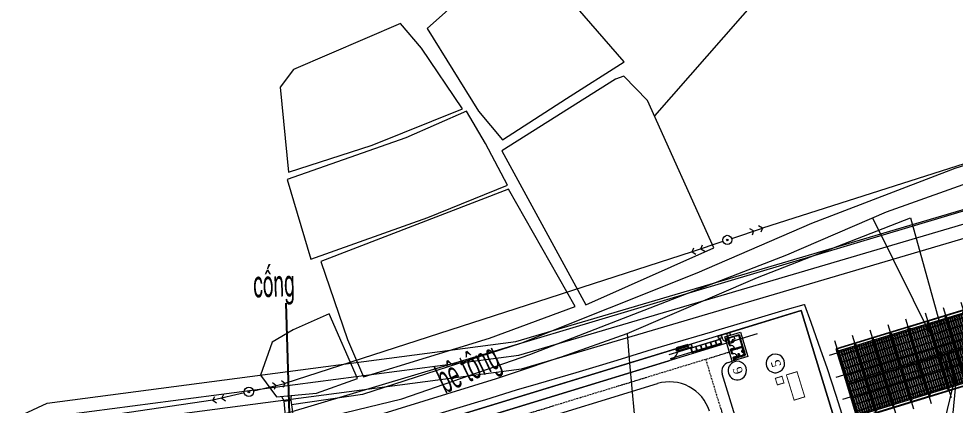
# Model space of a CAD drawing. Header units: metres. Extents: x 0 to 551036, y 0 to 1845929.
# Drawn here: x 547347.5 to 547549.7, y 1841992.8 to 1842076.3 of the extents above; entities that cross this region are included whole.
import ezdxf

# ---------------------------------------------------------------- set-up
doc = ezdxf.new("R2010")
doc.units = ezdxf.units.M
doc.header["$MEASUREMENT"] = 0
for name, pattern in [('02 Xref HH1 MBXD$0$HIDDEN', [0.375, 0.25, -0.125]), ('02 Xref KB1 MBTB$0$DASHDOT', [1, 0.5, -0.25, 0, -0.25]), ('02 Xref KB1 MBTB$0$HIDDEN', [0.375, 0.25, -0.125]), ('DGN Style 2', [126.567841, 75.940705, -50.627136]), ('HIDDEN', [0.375, 0.25, -0.125])]:
    doc.linetypes.add(name, pattern=pattern)
doc.layers.get('Defpoints').update_dxf_attribs({"lineweight": 0})
for name, color, linetype, lineweight in [('_0', 7, 'Continuous', 0), ('BD HH1 KEM TMB$0$ao_ho_song_suoi', 7, 'Continuous', 0), ('BD HH1 KEM TMB$0$caucong', 7, 'Continuous', 0), ('BD HH1 KEM TMB$0$cay', 7, 'Continuous', 0), ('BD HH1 KEM TMB$0$chamnha', 7, 'Continuous', 0), ('BD HH1 KEM TMB$0$Duong BT', 7, 'Continuous', 0), ('BD HH1 KEM TMB$0$duongdapcao', 7, 'Continuous', 0), ('BD HH1 KEM TMB$0$duongdat', 7, 'Continuous', 0), ('BD HH1 KEM TMB$0$duongdaydien', 7, 'Continuous', 0), ('BD HH1 KEM TMB$0$duongkhac', 7, 'Continuous', 0), ('BD HH1 KEM TMB$0$ghichuthuyetminh', 7, 'Continuous', 0), ('BD HH1 KEM TMB$0$Line7', 7, 'Continuous', 0), ('BD HH1 KEM TMB$0$moma', 7, 'Continuous', 0), ('BD HH1 KEM TMB$0$ranhgioithucvat', 7, 'Continuous', 0), ('BD HH1 KEM TMB$0$san_mong', 7, 'Continuous', 0), ('BD HH1 KEM TMB$0$tuong_ke', 7, 'Continuous', 0), ('C-TINN-BNDY', 7, 'Continuous', 0), ('Level 1', 7, 'Continuous', 0), ('Level 10', 7, 'Continuous', 0), ('Level 15', 7, 'Continuous', 0), ('Level 30', 7, 'Continuous', 0), ('Level 41', 7, 'Continuous', 0), ('Level 42', 7, 'Continuous', 0), ('Level 43', 7, 'Continuous', 0), ('Level 44', 7, 'Continuous', 0), ('Level 45', 7, 'Continuous', 0), ('Level 46', 7, 'Continuous', 0), ('Level 52', 7, 'Continuous', 0), ('Level 58', 7, 'Continuous', 0), ('Level 61', 7, 'Continuous', 0)]:
    doc.layers.add(name, color=color, linetype=linetype, lineweight=lineweight)
doc.styles.add('BD HH1 KEM TMB$0$ghichuduongdien', font='', dxfattribs={"height": 6})
doc.styles.add('BD HH1 KEM TMB$0$Standard', font='txt.shx')
doc.styles.get("Standard").update_dxf_attribs({"font": '', "height": 4})
doc.styles.get('BD HH1 KEM TMB$0$ghichuduongdien').set_extended_font_data('.VnArial Narrow')
doc.styles.get('Standard').set_extended_font_data('.VnArial')
doc.dimstyles.get("Standard").update_dxf_attribs({"dimtxt": 0.18, "dimasz": 0.18, "dimexe": 0.18, "dimexo": 0.0625, "dimgap": 0.09, "dimtad": 0, "dimtih": 1, "dimtoh": 1, "dimdec": 4, "dimzin": 0, "dimdsep": 46, "dimtxsty": 'Standard', "dimcen": 0.09, "dimadec": 0, "dimazin": 0, "dimtfac": 1, "dimtdec": 4, "dimtofl": 0, "dimtmove": 0, "dimatfit": 3, "dimfxl": 1, "dimtolj": 1, "dimtzin": 0, "dimarcsym": 0})
pattern_1 = [(90, (-1024354.3, -287550), (-5000, 3e-13), []), (90, (-1024979.3, -287550), (-5000, 3e-13), []), (90, (-1025604.3, -287550), (-5000, 3e-13), [])]
pattern_2 = [(90, (101705.6, -1240190.46), (-250, 5e-14), [])]
pattern_3 = [(90, (61705.6, -1240190.46), (-250, 5e-14), [])]
pattern_4 = [(225, (-3136818.42, -408975.27), (-220.97087, 220.97087), [])]
pattern_5 = [(225, (-3136818.42, -410975.27), (-220.97087, 220.97087), [])]
pattern_6 = [(225, (-1097646.16, -101352.57), (-220.97087, 220.97087), [])]

# ---------------------------------------------------------------- blocks, each defined once
blk = doc.blocks.new('BD HH1 KEM TMB$0$caothe')
blk.add_hatch(color=256).paths.add_polyline_path([(1.8, 0, 1), (-1.8, 0, 1)])
for p, q in [((-80, 0), (-73.9, 7.3)), ((-10, 0), (-80, 0)), ((-80, 0), (-73.9, -7.3)), ((-60, 0), (-53.9, 7.3)), ((-60, 0), (-53.9, -7.3)), ((10, 0), (80, 0)), ((60, 0), (53.9, 7.3)), ((60, 0), (53.9, -7.3)), ((80, 0), (73.9, 7.3)), ((80, 0), (73.9, -7.3))]:
    blk.add_line(p, q)
for radius in [10, 1.81]:
    blk.add_circle((0, 0), radius)
blk = doc.blocks.new('nha O&M')
at = {"layer": 'Level 43'}
h = blk.add_hatch(dxfattribs=at)
h.set_pattern_fill('ANSI31._O', color=252, pattern_type=2)
h.set_pattern_definition([(90, (-98038.74, -1240190.46), (250, 5e-14), [])])
edge = h.paths.add_edge_path()
edge.add_arc((-158584, 73958), 622, 0, 360)
h = blk.add_hatch(dxfattribs=at)
h.set_pattern_fill('ANSI31._O', color=252, pattern_type=2)
h.set_pattern_definition([(90, (-58038.74, -1240190.46), (250, 5e-14), [])])
edge = h.paths.add_edge_path()
edge.add_arc((-118584, 73958), 622, 0, 360)
h = blk.add_hatch(dxfattribs=at)
h.set_pattern_fill('ANSI31._O', color=252, pattern_type=2)
h.set_pattern_definition([(90, (-18038.74, -1240190.46), (250, 5e-14), [])])
edge = h.paths.add_edge_path()
edge.add_arc((-78584, 73958), 622, 0, 360)
h = blk.add_hatch(dxfattribs=at)
h.set_pattern_fill('ANSI31._O', color=252, pattern_type=2)
h.set_pattern_definition([(90, (21961.26, -1240190.46), (250, 5e-14), [])])
edge = h.paths.add_edge_path()
edge.add_arc((-38584, 73958), 622, 0, 360)
h = blk.add_hatch(dxfattribs=at)
h.set_pattern_fill('ANSI31._O', color=252, pattern_type=2)
h.set_pattern_definition([(90, (-57250.47, -1240190.46), (-250, 5e-14), [])])
edge = h.paths.add_edge_path()
edge.add_arc((3295, 73958), 622, 0, 360)
h = blk.add_hatch(dxfattribs=at)
h.set_pattern_fill('ANSI31._O', color=252, pattern_type=2)
h.set_pattern_definition([(90, (-18294.4, -1240190.46), (-250, 5e-14), [])])
edge = h.paths.add_edge_path()
edge.add_arc((42251, 73958), 622, 0, 360)
h = blk.add_hatch(dxfattribs=at)
h.set_pattern_fill('ANSI31._O', color=252, pattern_type=2)
h.set_pattern_definition([(90, (21705.6, -1240190.46), (-250, 5e-14), [])])
edge = h.paths.add_edge_path()
edge.add_arc((82251, 73958), 622, 0, 360)
h = blk.add_hatch(dxfattribs=at)
h.set_pattern_fill('ANSI31._O', color=252, pattern_type=2)
h.set_pattern_definition(pattern_3)
edge = h.paths.add_edge_path()
edge.add_arc((122251, 73958), 622, 0, 360)
h = blk.add_hatch(dxfattribs=at)
h.set_pattern_fill('ANSI31._O', color=252, pattern_type=2)
h.set_pattern_definition(pattern_2)
edge = h.paths.add_edge_path()
edge.add_arc((162251, 73958), 622, 0, 360)
h = blk.add_hatch(dxfattribs=at)
h.set_pattern_fill('ANSI31._O', color=252, pattern_type=2)
h.set_pattern_definition([(90, (-178949, -1240190.46), (250, 5e-14), [])])
edge = h.paths.add_edge_path()
edge.add_arc((-159494, -73958), 622, 0, 360)
h = blk.add_hatch(dxfattribs=at)
h.set_pattern_fill('ANSI31._O', color=252, pattern_type=2)
h.set_pattern_definition([(90, (-138271.62, -1240190.46), (250, 5e-14), [])])
edge = h.paths.add_edge_path()
edge.add_arc((-118817, -73958), 622, 0, 360)
h = blk.add_hatch(dxfattribs=at)
h.set_pattern_fill('ANSI31._O', color=252, pattern_type=2)
h.set_pattern_definition([(90, (-58271.62, -1240190.46), (250, 5e-14), [])])
edge = h.paths.add_edge_path()
edge.add_arc((-38817, -73958), 622, 0, 360)
h = blk.add_hatch(dxfattribs=at)
h.set_pattern_fill('ANSI31._O', color=252, pattern_type=2)
h.set_pattern_definition([(90, (21996.45, -1240190.46), (-250, 5e-14), [])])
edge = h.paths.add_edge_path()
edge.add_arc((2542, -73958), 622, 0, 360)
h = blk.add_hatch(dxfattribs=at)
h.set_pattern_fill('ANSI31._O', color=252, pattern_type=2)
h.set_pattern_definition(pattern_3)
edge = h.paths.add_edge_path()
edge.add_arc((42251, -73958), 622, 0, 360)
h = blk.add_hatch(dxfattribs=at)
h.set_pattern_fill('ANSI31._O', color=252, pattern_type=2)
h.set_pattern_definition(pattern_2)
edge = h.paths.add_edge_path()
edge.add_arc((82251, -73958), 622, 0, 360)
h = blk.add_hatch(dxfattribs=at)
h.set_pattern_fill('ANSI31._O', color=252, pattern_type=2)
h.set_pattern_definition([(90, (141705.6, -1240190.46), (-250, 5e-14), [])])
edge = h.paths.add_edge_path()
edge.add_arc((122251, -73958), 622, 0, 360)
h = blk.add_hatch(dxfattribs=at)
h.set_pattern_fill('ANSI31._O', color=252, pattern_type=2)
h.set_pattern_definition([(90, (181705.6, -1240190.46), (-250, 5e-14), [])])
edge = h.paths.add_edge_path()
edge.add_arc((162251, -73958), 622, 0, 360)
at = {"layer": 'Level 44', "linetype": 'Continuous', "transparency": 33554666}
h = blk.add_hatch(dxfattribs=at)
h.set_pattern_fill('PLAST._O', color=252, pattern_type=2)
h.set_pattern_definition(pattern_1)
h.paths.add_polyline_path([(1000, 3000), (0, 73000), (-163000, 73000), (-163000, 3000)])
at = {"layer": 'Level 44', "linetype": 'Continuous', "true_color": 0x2776bb, "transparency": 33554666}
h = blk.add_hatch(dxfattribs=at)
h.set_pattern_fill('PLAST._O', color=152, pattern_type=2)
h.set_pattern_definition(pattern_1)
h.paths.add_polyline_path([(163000, 3000), (163000, 73000), (1000, 73000), (1000, 3000)])
at = {"layer": 'Level 44', "linetype": 'Continuous', "transparency": 33554666}
h = blk.add_hatch(dxfattribs=at)
h.set_pattern_fill('PLAST._O', color=252, pattern_type=2)
h.set_pattern_definition(pattern_1)
h.paths.add_polyline_path([(-161000, -3000), (1000, -3000), (0, -73000), (-161000, -73000)])
at = {"layer": 'Level 44', "linetype": 'Continuous', "true_color": 0x2776bb, "transparency": 33554666}
h = blk.add_hatch(dxfattribs=at)
h.set_pattern_fill('PLAST._O', color=152, pattern_type=2)
h.set_pattern_definition([(90, (-1024354.3, -287550), (-5000, 3e-13), []), (90, (-1024979.3, -287550), (-5000, 3e-13), []), (90, (-1025604.3, -287550), (-5000, 3e-13), [])])
h.paths.add_polyline_path([(1000, -73000), (163000, -73000), (163000, -3000), (1000, -3000)])
at = {"layer": 'Level 41', "linetype": 'Continuous'}
for p, q in [((165000, 79000), (-163000, 79000)), ((165000, -79000), (165000, 79000)), ((163000, 3000), (-161000, 3000)), ((163000, -3000), (-161000, -3000)), ((-163000, -79000), (165000, -79000))]:
    blk.add_line(p, q, dxfattribs=at)
at = {"layer": 'Level 41', "linetype": 'Continuous', "flags": 128}
for points in [[(-162000, 78000), (-162000, 73000), (-163000, 73000), (-163000, 79000), (-162000, 79000)], [(0, 78000), (-162000, 78000)], [(-121000, 78000), (-120000, 78000), (-120000, 73000), (-122000, 73000), (-122000, 78000), (-120000, 78000)], [(-81000, 78000), (-80000, 78000), (-80000, 73000), (-82000, 73000), (-82000, 78000), (-80000, 78000)], [(-41000, 78000), (-40000, 78000), (-40000, 73000), (-42000, 73000), (-42000, 78000), (-40000, 78000)], [(0, 78000), (0, 73000)], [(1000, 73000), (1000, 79000)], [(164000, 73000), (164000, 78000), (1000, 78000)], [(44000, 78000), (45000, 78000), (45000, 73000), (43000, 73000), (43000, 78000), (45000, 78000)], [(84000, 78000), (85000, 78000), (85000, 73000), (83000, 73000), (83000, 78000), (85000, 78000)], [(124000, 78000), (125000, 78000), (125000, 73000), (123000, 73000), (123000, 78000), (125000, 78000)], [(-162000, -78000), (-162000, -73000), (-163000, -73000), (-163000, -79000), (-162000, -79000)], [(-162000, -78000), (0, -78000)], [(0, -78000), (-162000, -78000)], [(-121000, -78000), (-120000, -78000), (-120000, -73000), (-122000, -73000), (-122000, -78000), (-120000, -78000)], [(-81000, -78000), (-80000, -78000), (-80000, -73000), (-82000, -73000), (-82000, -78000), (-80000, -78000)], [(-41000, -78000), (-40000, -78000), (-40000, -73000), (-42000, -73000), (-42000, -78000), (-40000, -78000)], [(0, -78000), (0, -73000)], [(1000, -78000), (164000, -78000), (164000, -73000)], [(164000, -73000), (164000, -78000), (1000, -78000)], [(1000, -73000), (1000, -79000)], [(44000, -78000), (45000, -78000), (45000, -73000), (43000, -73000), (43000, -78000), (45000, -78000)], [(84000, -78000), (85000, -78000), (85000, -73000), (83000, -73000), (83000, -78000), (85000, -78000)], [(124000, -78000), (125000, -78000), (125000, -73000), (123000, -73000), (123000, -78000), (125000, -78000)]]:
    blk.add_lwpolyline(points, dxfattribs=at)
for points in [[(-163000, 0), (1000, 0), (1000, 73000), (-163000, 73000), (-163000, 0)], [(-162000, 78000), (-161000, 78000), (-161000, 73000), (-162000, 73000), (-162000, 78000)], [(-1000, 78000), (0, 78000), (0, 73000), (-1000, 73000), (-1000, 78000)], [(1000, 73000), (165000, 73000), (165000, 0), (1000, 0), (1000, 73000)], [(163000, 73000), (164000, 73000), (164000, 78000), (163000, 78000), (163000, 73000)], [(-163000, 0), (1000, 0), (1000, -73000), (-163000, -73000), (-163000, 0)], [(1000, 0), (165000, 0), (165000, -73000), (1000, -73000), (1000, 0)], [(-162000, -78000), (-161000, -78000), (-161000, -73000), (-162000, -73000), (-162000, -78000)], [(-1000, -78000), (0, -78000), (0, -73000), (-1000, -73000), (-1000, -78000)], [(163000, -73000), (164000, -73000), (164000, -78000), (163000, -78000), (163000, -73000)]]:
    blk.add_lwpolyline(points, close=True, dxfattribs=at)
at = {"layer": 'Level 41', "color": 6, "linetype": 'Continuous', "flags": 128}
for points in [[(-163000, 73000), (-161000, 73000), (-161000, 0), (-163000, 0), (-163000, 73000)], [(-1000, 73000), (1000, 73000), (1000, 0), (-1000, 0), (-1000, 73000)], [(163000, 73000), (165000, 73000), (165000, 0), (163000, 0), (163000, 73000)], [(-163000, -73000), (-161000, -73000), (-161000, 0), (-163000, 0), (-163000, -73000)], [(-1000, -73000), (1000, -73000), (1000, 0), (-1000, 0), (-1000, -73000)], [(163000, -73000), (165000, -73000), (165000, 0), (163000, 0), (163000, -73000)]]:
    blk.add_lwpolyline(points, close=True, dxfattribs=at)
at = {"layer": 'Level 42', "color": 252}
for p, q in [((-161000, 96925), (-161000, -94243)), ((-121000, 96925), (-121000, -94243)), ((-81000, 96925), (-81000, -93984)), ((-41000, 96925), (-41000, -93984)), ((-1000, 96925), (-1000, -94243)), ((44000, 96925), (44000, -94243)), ((84000, 96925), (84000, -94243)), ((124000, 96925), (124000, -94243)), ((164000, 96925), (164000, -94243)), ((177338, 70000), (-181547, 70000)), ((177338, 20000), (-181547, 20000)), ((177338, -30000), (-181547, -30000)), ((177338, -70000), (-181547, -70000))]:
    blk.add_line(p, q, dxfattribs=at)
at = {"layer": 'Level 43'}
for centre in [(-158584, 73958), (-118584, 73958), (-78584, 73958), (-38584, 73958), (3295, 73958), (42251, 73958), (82251, 73958), (122251, 73958), (162251, 73958), (-159494, -73958), (-118817, -73958), (-38817, -73958), (2542, -73958), (42251, -73958), (82251, -73958), (122251, -73958), (162251, -73958)]:
    blk.add_circle(centre, 622, dxfattribs=at)
at = {"layer": 'Level 45', "color": 2, "linetype": 'HIDDEN', "ltscale": 60}
for p, q in [((163000, 2500), (-161000, 2500)), ((163000, 0), (-161000, 0)), ((163000, -2500), (-161000, -2500))]:
    blk.add_line(p, q, dxfattribs=at)
at = {"layer": 'Level 45', "color": 2, "linetype": 'HIDDEN', "ltscale": 30}
for points in [[(-119515, 77180), (-122515, 77180), (-122515, 77780), (-119515, 77780), (-119515, 77180)], [(-79515, 77180), (-82515, 77180), (-82515, 77780), (-79515, 77780), (-79515, 77180)], [(-39515, 77180), (-42515, 77180), (-42515, 77780), (-39515, 77780), (-39515, 77180)], [(45485, 77180), (42485, 77180), (42485, 77780), (45485, 77780), (45485, 77180)], [(85485, 77180), (82485, 77180), (82485, 77780), (85485, 77780), (85485, 77180)], [(125485, 77180), (122485, 77180), (122485, 77780), (125485, 77780), (125485, 77180)], [(-119515, -77622), (-122515, -77622), (-122515, -77022), (-119515, -77022), (-119515, -77622)], [(-79515, -77622), (-82515, -77622), (-82515, -77022), (-79515, -77022), (-79515, -77622)], [(-39515, -77622), (-42515, -77622), (-42515, -77022), (-39515, -77022), (-39515, -77622)], [(45485, -77440), (42485, -77440), (42485, -76840), (45485, -76840), (45485, -77440)], [(85485, -77440), (82485, -77440), (82485, -76840), (85485, -76840), (85485, -77440)], [(125485, -77440), (122485, -77440), (122485, -76840), (125485, -76840), (125485, -77440)]]:
    blk.add_lwpolyline(points, close=True, dxfattribs=at)
at = {"layer": 'Level 46', "linetype": 'Continuous'}
for p, q in [((163000, 63070), (-161000, 63070)), ((163000, 62370), (-161000, 62370)), ((163000, 48070), (-161000, 48070)), ((163000, 47370), (-161000, 47370)), ((163000, 33070), (-161000, 33070)), ((163000, 32370), (-161000, 32370)), ((163000, 18070), (-161000, 18070)), ((163000, 17370), (-161000, 17370)), ((163000, -17370), (-161000, -17370)), ((163000, -18070), (-161000, -18070)), ((163000, -32370), (-161000, -32370)), ((163000, -33070), (-161000, -33070)), ((163000, -47370), (-161000, -47370)), ((163000, -48070), (-161000, -48070)), ((163000, -62370), (-161000, -62370)), ((163000, -63070), (-161000, -63070))]:
    blk.add_line(p, q, dxfattribs=at)
blk = doc.blocks.new('02 Xref KB1 MBTB$0$Cong_Tram')
at = {"layer": 'Level 52'}
h = blk.add_hatch(color=256, dxfattribs=at)
h.paths.add_polyline_path([(0, 86500), (0, 94000), (6500, 94000), (6500, 86500)])
h.paths.add_polyline_path([(0, 19000), (0, 26500), (6500, 26500), (6500, 19000)])
h.paths.add_polyline_path([(0, 0), (0, 6500), (6500, 6500), (6500, 0)])
for p, q in [((7800, 90250), (7800, 139583)), ((16800, 90250), (16800, 139583)), ((-1750, 94000), (-1750, 120000)), ((-1750, 120000), (1750, 120000)), ((-750, 119000), (1750, 119000)), ((-750, 95000), (-750, 119000)), ((1750, 119000), (1750, 94000)), ((4750, 119000), (4750, 94000)), ((1750, 94000), (-1750, 94000)), ((1750, 95000), (-750, 95000)), ((17200, 89950), (17000, 89950)), ((17200, 89150), (17000, 89150)), ((17200, 90050), (17200, 89050)), ((17500, 90050), (17200, 90050)), ((17500, 89050), (17200, 89050)), ((17284, 87161), (17284, 87735)), ((17425, 87735), (17284, 87735)), ((17425, 87161), (17284, 87161)), ((17350, 87735), (17350, 89050)), ((17350, 87161), (17350, 24250)), ((17425, 87161), (17425, 87735)), ((17699, 87485), (17425, 87485)), ((17699, 87412), (17425, 87412)), ((17500, 90050), (17500, 89050)), ((17699, 88248), (20099, 88248)), ((17699, 86648), (17699, 88248)), ((17699, 86648), (20099, 86648)), ((20099, 86648), (20099, 88248)), ((17200, 24150), (17000, 24150)), ((17200, 23350), (17000, 23350)), ((17200, 23250), (17200, 24250)), ((17500, 24250), (17200, 24250)), ((17500, 23250), (17200, 23250)), ((17500, 23250), (17500, 24250)), ((16594, 12967), (6375, 7067)), ((16719, 12750), (6500, 6850)), ((16489, 12848), (6530, 7098)), ((16844, 12533), (6625, 6633)), ((16471, 12722), (6648, 7051)), ((16471, 12722), (6648, 7051)), ((16689, 12502), (6730, 6752)), ((16571, 12549), (6748, 6878)), ((16571, 12549), (6748, 6878))]:
    blk.add_line(p, q, dxfattribs=at)
at = {"layer": 'Level 52', "flags": 128}
for points in [[(1750, 121000), (1750, 119000), (4750, 119000), (4750, 121000), (1750, 121000)], [(0, 94000), (0, 86500), (6500, 86500), (6500, 94000), (0, 94000)], [(7600, 90250), (7600, 23250), (8000, 23250), (8000, 90250), (7600, 90250)], [(8000, 89950), (8000, 89550), (16600, 89550), (16600, 89950), (8000, 89950)], [(16600, 90250), (16600, 23250), (17000, 23250), (17000, 90250), (16600, 90250)], [(8000, 78950), (8000, 78550), (16600, 78550), (16600, 78950), (8000, 78950)], [(8000, 67950), (8000, 67550), (16600, 67550), (16600, 67950), (8000, 67950)], [(8000, 56950), (8000, 56550), (16600, 56550), (16600, 56950), (8000, 56950)], [(8000, 45950), (8000, 45550), (16600, 45550), (16600, 45950), (8000, 45950)], [(0, 26500), (0, 19000), (6500, 19000), (6500, 26500), (0, 26500)], [(8000, 34950), (8000, 34550), (16600, 34550), (16600, 34950), (8000, 34950)], [(8000, 23950), (8000, 23550), (16600, 23550), (16600, 23950), (8000, 23950)], [(0, 6500), (0, 0), (6500, 0), (6500, 6500), (0, 6500)]]:
    blk.add_lwpolyline(points, close=True, dxfattribs=at)
at = {"layer": 'Level 52'}
for centre, radius in [((6500, 6850), 250), ((6500, 6850), 220), ((16719, 12750), 250), ((16719, 12750), 220)]:
    blk.add_circle(centre, radius, dxfattribs=at)
blk.add_arc((6500, 6850), 12050, 30, 90, dxfattribs=at)
blk = doc.blocks.new('02 Xref KB1 MBTB$0$d')
at = {"layer": 'BD HH1 KEM TMB$0$ao_ho_song_suoi'}
for p, q in [((-12, 17), (-13, 2)), ((-12, 0), (-12, 16)), ((-12, 16), (-10, 16)), ((-8, 16), (-10, 16)), ((-10, 4), (-10, 4)), ((-10, 4), (-10, 4)), ((-8, 17), (-7, 2)), ((-8, 0), (-8, 16)), ((-10, 0), (-12, 0)), ((-10, 0), (-8, 0))]:
    blk.add_line(p, q, dxfattribs=at)
at = {"layer": 'BD HH1 KEM TMB$0$ao_ho_song_suoi', "flags": 128}
for points in [[(-20, 3), (-20, 0), (-14, 0), (-14, 3), (-20, 3)], [(0, 3), (0, 0), (-6, 0), (-6, 3), (0, 3)]]:
    blk.add_lwpolyline(points, close=True, dxfattribs=at)
at = {"layer": 'BD HH1 KEM TMB$0$ao_ho_song_suoi'}
for centre, radius, start, end in [((-10, 2), 3.2, 123.0084, 269.7543), ((-10, 14), 3.58, 82.8781, 119.7306), ((-9, 14), 3.58, 60.2694, 97.1219), ((-10, 2), 3.2, 270.2457, 56.9916)]:
    blk.add_arc(centre, radius, start, end, dxfattribs=at)
blk = doc.blocks.new('02 Xref KB1 MBTB$0$c')
at = {"layer": 'BD HH1 KEM TMB$0$ao_ho_song_suoi', "color": 2}
for p, q in [((-39, 7), (-39, -8)), ((-38, 16), (-22, 12)), ((-31, 11), (-31, 9)), ((-31, 6), (-31, 9)), ((-31, 9), (-28, 9)), ((-28, 6), (-31, 6)), ((-31, 6), (-31, -6)), ((-2, 24), (-17, 24)), ((-14, 30), (-14, 27)), ((-8, 30), (-14, 30)), ((-14, 27), (-12, 27)), ((-14, 24), (-14, 24)), ((-13, 30), (-13, 27)), ((-10, 24), (-13, 24)), ((-12, 28), (-12, 24)), ((-10, 28), (-10, 24)), ((-10, 27), (-8, 27)), ((-9, 27), (-9, 30)), ((-9, 24), (-9, 24)), ((-8, 27), (-8, 30)), ((0, 30), (-8, 30)), ((0, 28), (-8, 28)), ((0, 31), (0, 27)), ((0, 22), (0, 0)), ((0, -22), (0, 0)), ((2, 32), (1, 32)), ((1, 25), (2, 25)), ((-38, -16), (-22, -12)), ((-28, -6), (-31, -6)), ((-31, -6), (-31, -9)), ((-31, -9), (-31, -11)), ((-31, -9), (-28, -9)), ((-22, -14), (-23, -14)), ((-22, -14), (-23, -14)), ((-23, -14), (-22, -20)), ((-23, -18), (-21, -17)), ((-21, -20), (-22, -14)), ((-22, -20), (-21, -20)), ((-21, -18), (-21, -18)), ((-21, -19), (-21, -19)), ((-2, -24), (-17, -24))]:
    blk.add_line(p, q, dxfattribs=at)
for centre, radius, start, end in [((-64, 1), 10.9, 127.3914, 185.0553), ((-64, -1), 10.9, 174.9447, 232.6086), ((-42, -31), 49.6, 94.6374, 124.4478), ((-62, 0), 7.33, 122.4421, 237.5579), ((-45, -22), 34.5, 97.4042, 126.4205), ((-49, 1), 11.8, 355.7999, 94.6028), ((-46, -1), 19, 38.8829, 92.1511), ((-42, 0), 2.51, 129.8111, 184.9288), ((-38, -5), 9.63, 90.1343, 129.8111), ((-39, 0), 2.24, 45.8467, 314.1533), ((-28, 8), 1.68, 291.291, 68.709), ((69, 2), 91.4, 167.9368, 181.0702), ((-17, 20), 3.81, 91.8798, 165.4377), ((-13, 24), 0.646, 90, 180), ((-11, 28), 1.44, 316.8143, 223.1857), ((-11, 28), 1.01, 0, 180), ((-10, 24), 0.646, 0, 90), ((-2, 22), 1.55, 0, 90), ((1, 31), 1.15, 90, 180), ((1, 27), 1.15, 180, 270), ((-42, 31), 49.6, 235.5522, 265.3626), ((-45, 22), 34.5, 233.5795, 262.5958), ((-49, -1), 11.8, 265.3972, 4.2001), ((-46, 1), 19, 267.8489, 321.1171), ((-42, 0), 2.51, 175.0712, 230.1889), ((-38, 5), 9.63, 230.1889, 269.8657), ((-28, -8), 1.68, 291.291, 68.709), ((-21, -19), 1.78, 153.9863, 222.5315), ((69, -2), 91.4, 178.9298, 192.0632), ((-17, -20), 3.81, 194.5623, 268.1202), ((-2, -22), 1.55, 270, 0)]:
    blk.add_arc(centre, radius, start, end, dxfattribs=at)
blk = doc.blocks.new('*U28')
at = {"layer": 'BD HH1 KEM TMB$0$san_mong', "linetype": 'ByBlock', "flags": 128}
blk.add_lwpolyline([(0, 6, -0.414214), (-80, 86, 0.162278), (-72, 62), (-76, 62)], format="xyb", dxfattribs=at)
at = {"layer": 'BD HH1 KEM TMB$0$san_mong', "color": 6, "flags": 128}
blk.add_lwpolyline([(0, 86), (-4, 86), (-4, 74), (-3, 74), (-3, 18), (-4, 18), (-4, 6), (0, 6), (0, 18), (-1, 18), (-1, 74), (0, 74), (0, 86)], close=True, dxfattribs=at)
at = {"layer": 'BD HH1 KEM TMB$0$san_mong', "color": 6}
blk.add_circle((0, 86), 2, dxfattribs=at)
blk = doc.blocks.new('02 Xref KB1 MBTB$0$a')
at = {"layer": 'BD HH1 KEM TMB$0$ao_ho_song_suoi', "color": 2}
for p, q in [((0, -45), (0, 0)), ((3, -22), (3, -23)), ((5, -22), (3, -22)), ((3, -23), (3, -23)), ((5, -23), (3, -23)), ((5, -23), (5, -22)), ((5, -23), (5, -23)), ((7, -16), (6, -16)), ((6, -23), (6, -22)), ((6, -22), (15, -22)), ((6, -23), (6, -24)), ((6, -24), (15, -24)), ((7, -29), (6, -29)), ((15, -21), (7, -21)), ((15, -24), (7, -24)), ((8, -12), (12, -12)), ((8, -33), (12, -33)), ((9, -21), (9, -18)), ((9, -23), (9, -23)), ((9, -23), (9, -23)), ((9, -24), (9, -26)), ((15, -22), (15, -23)), ((15, -24), (15, -23)), ((19, -28), (19, -17))]:
    blk.add_line(p, q, dxfattribs=at)
at = {"layer": 'BD HH1 KEM TMB$0$ao_ho_song_suoi', "color": 2, "flags": 128}
for points in [[(0, 0, -0.018253), (24, 5, -0.186169), (36, 3, -0.240952), (47, -23)], [(0, -45, 0.018253), (24, -50, 0.186169), (36, -48, 0.240952), (47, -23)]]:
    blk.add_lwpolyline(points, format="xyb", dxfattribs=at)
at = {"layer": 'BD HH1 KEM TMB$0$ao_ho_song_suoi', "color": 2}
for radius in [2.23, 2.68]:
    blk.add_circle((18, -23), radius, dxfattribs=at)
for centre, radius, start, end in [((34, -65), 68.3, 98.2389, 109.3965), ((28, -13), 15.6, 58.8895, 105.9136), ((17, -22), 29.5, 357.8726, 48.9153), ((57, -23), 55.9, 167.5654, 179.6865), ((57, -22), 55.9, 180.3135, 192.4346), ((16, -14), 13.9, 109.3965, 167.5654), ((16, -31), 13.9, 192.4346, 250.6035), ((9, -8), 4.53, 180.7533, 267.6899), ((34, -23), 30.3, 166.4416, 177.6439), ((32, -22), 28, 182.4552, 194.115), ((9, -37), 4.53, 92.3101, 179.2467), ((6, -16), 0.607, 73.1706, 171.0467), ((7, -23), 1.78, 33.0084, 179.7543), ((7, -23), 1.78, 180.2457, 326.9916), ((6, -29), 0.607, 188.9533, 286.8294), ((6, -18), 2.1, 0, 73.1706), ((5, -26), 3.72, 306.8072, 1.3354), ((8, -5), 3.89, 343.4279, 59.6343), ((8, -40), 3.89, 300.3657, 16.5721), ((34, 20), 68.3, 250.6035, 261.7611), ((20, -7), 7.59, 176.0377, 207.2181), ((70, -22), 58, 165.6245, 179.4268), ((70, -24), 58, 180.5732, 194.3755), ((20, -38), 7.59, 152.7819, 183.9623), ((21, -9), 6.93, 112.9724, 165.6245), ((21, -36), 6.93, 194.3755, 247.0276), ((14, -22), 1.99, 352.8781, 29.7306), ((14, -23), 1.99, 330.2694, 7.1219), ((29, -29), 29, 86.8882, 112.9724), ((29, -16), 29, 247.0276, 273.1118), ((28, -33), 15.6, 254.0864, 301.1105), ((31, -7), 6.93, 42.6356, 86.8882), ((31, -38), 6.93, 273.1118, 317.3644), ((13, -23), 30.4, 1.0757, 42.6356), ((13, -22), 30.4, 317.3644, 358.9243), ((17, -24), 29.5, 311.0847, 2.1274)]:
    blk.add_arc(centre, radius, start, end, dxfattribs=at)
blk = doc.blocks.new('*U30')
at = {"layer": 'BD HH1 KEM TMB$0$san_mong', "linetype": 'ByBlock', "flags": 128}
blk.add_lwpolyline([(0, 6, 0.414214), (80, 86, -0.162278), (72, 62), (76, 62)], format="xyb", dxfattribs=at)
at = {"layer": 'BD HH1 KEM TMB$0$san_mong', "color": 6, "flags": 128}
blk.add_lwpolyline([(0, 86), (4, 86), (4, 74), (3, 74), (3, 18), (4, 18), (4, 6), (0, 6), (0, 18), (1, 18), (1, 74), (0, 74), (0, 86)], close=True, dxfattribs=at)
at = {"layer": 'BD HH1 KEM TMB$0$san_mong', "color": 6}
blk.add_circle((0, 86), 2, dxfattribs=at)
blk = doc.blocks.new('02 Xref KB1 MBTB$0$ghe bao ve')
at = {"color": 2}
for p, q in [((-8264, -72273), (-8264, -72218)), ((-8256, -72210), (-8199, -72215)), ((-8199, -72276), (-8256, -72281))]:
    blk.add_line(p, q, dxfattribs=at)
for centre, radius, start, end in [((-8256, -72218), 7.93, 90, 180), ((-8256, -72273), 7.93, 180, 270), ((-8195, -72213), 4.04, 48.6483, 206.5196), ((-8239, -72246), 50.6, 322.416, 37.584), ((-8195, -72278), 4.04, 153.4804, 311.3517), ((-8239, -72246), 58.5, 322.416, 37.584)]:
    blk.add_arc(centre, radius, start, end, dxfattribs=at)
blk = doc.blocks.new('02 Xref KB1 MBTB$0$ban bao ve')
at = {"color": 2, "flags": 128}
blk.add_lwpolyline([(-8157, -72434), (-8157, -72314), (-8277, -72314), (-8277, -72194), (-8397, -72194), (-8397, -72434), (-8277, -72434)], dxfattribs=at)
blk.add_blockref('02 Xref KB1 MBTB$0$ghe bao ve', (-34, 0))
blk = doc.blocks.new('02 Xref KB1 MBTB$0$Nha_bao_ve')
at = {"layer": 'BD HH1 KEM TMB$0$caucong'}
for points in [[(-23500, -6000), (-23500, -4000), (-21500, -4000), (-21500, -6000)], [(-23500, -31000), (-23500, -29000), (-21500, -29000), (-21500, -31000)]]:
    blk.add_hatch(color=256, dxfattribs=at).paths.add_polyline_path(points)
at = {"layer": 'BD HH1 KEM TMB$0$caucong', "extrusion": (0, 0, -1)}
for points in [[(-23500, -6000), (-23500, -4000), (-21500, -4000), (-21500, -6000)], [(-23500, -31000), (-23500, -29000), (-21500, -29000), (-21500, -31000)]]:
    blk.add_hatch(color=256, dxfattribs=at).paths.add_polyline_path(points)
at = {"layer": 'BD HH1 KEM TMB$0$Duong BT'}
h = blk.add_hatch(dxfattribs=at)
h.set_pattern_fill('ANSI31', color=252, pattern_type=2)
h.set_pattern_definition(pattern_6)
h.paths.add_polyline_path([(-23950, -5900, 0.41421356), (-23500, -5450), (-23500, -6900), (-25400, -6900), (-25400, -4000), (-23500, -4000), (-23500, -5450, 0.41421356), (-23950, -5000, 1)])
h = blk.add_hatch(dxfattribs=at)
h.set_pattern_fill('ANSI31', color=252, pattern_type=2)
h.set_pattern_definition(pattern_5)
h.paths.add_polyline_path([(-23500, -15500), (-21500, -15500), (-21500, -6000), (-23500, -6000)])
h = blk.add_hatch(dxfattribs=at)
h.set_pattern_fill('ANSI31', color=252, pattern_type=2)
h.set_pattern_definition(pattern_5)
h.paths.add_polyline_path([(-19500, -29000), (-15501, -29000), (-15501, -31000), (-21500, -31000), (-21500, -30000), (-20500, -30000), (-20500, -28000), (-22500, -28000), (-22500, -29000), (-23500, -29000), (-23500, -19500), (-21500, -19500), (-21500, -27000), (-19500, -27000)])
h = blk.add_hatch(dxfattribs=at)
h.set_pattern_fill('ANSI31', color=252, pattern_type=2)
h.set_pattern_definition(pattern_4)
h.paths.add_polyline_path([(-20000, -5000), (-21500, -5000), (-21500, -4000), (-20000, -4000)], is_closed=False)
h = blk.add_hatch(dxfattribs=at)
h.set_pattern_fill('ANSI31', color=252, pattern_type=2)
h.set_pattern_definition(pattern_5)
h.paths.add_polyline_path([(21500, -30000), (21500, -31000), (-2500, -31000), (-11501, -31000), (-11501, -29000), (-4500, -29000), (-4500, -5000), (-12000, -5000), (-12000, -4000), (-1500, -4000), (-1500, -5000), (-2500, -5000), (-2500, -30000)])
h = blk.add_hatch(dxfattribs=at)
h.set_pattern_fill('ANSI31', color=252, pattern_type=2)
h.set_pattern_definition(pattern_4)
h.paths.add_polyline_path([(6500, -4000), (8000, -4000), (8000, -5000), (6500, -5000)])
h = blk.add_hatch(dxfattribs=at)
h.set_pattern_fill('ANSI31', color=252, pattern_type=2)
h.set_pattern_definition(pattern_4)
h.paths.add_polyline_path([(20000, -4000), (21500, -4000), (21500, -5000), (20000, -5000)])
h = blk.add_hatch(dxfattribs=at)
h.set_pattern_fill('ANSI31', color=252, pattern_type=2)
h.set_pattern_definition(pattern_4)
h.paths.add_polyline_path([(23500, -6000), (23500, -11500), (22500, -11500), (22500, -6000)])
h = blk.add_hatch(dxfattribs=at)
h.set_pattern_fill('ANSI31', color=252, pattern_type=2)
h.set_pattern_definition(pattern_6)
h.paths.add_polyline_path([(23950, -5000, 0.41421356), (23500, -5450), (23500, -4000), (25400, -4000), (25400, -6900), (23500, -6900), (23500, -5450, 0.41421356), (23950, -5900, 1)])
h = blk.add_hatch(dxfattribs=at)
h.set_pattern_fill('ANSI31', color=252, pattern_type=2)
h.set_pattern_definition([(225, (-3136818.42, -412975.27), (-220.97087, 220.97087), [])])
h.paths.add_polyline_path([(23500, -29000), (22500, -29000), (22500, -23500), (23500, -23500)])
blk.add_line((22500, -11338), (22500, -18750))
at = {"color": 4}
for centre in [(-23950, -5450), (23950, -5450)]:
    blk.add_circle(centre, 450, dxfattribs=at)
at = {"layer": 'BD HH1 KEM TMB$0$chamnha'}
blk.add_line((-23500, -29000), (-23500, -4000), dxfattribs=at)
at = {"layer": 'BD HH1 KEM TMB$0$Duong BT', "color": 7}
for p, q in [((-22500, -15500), (-22500, -19500)), ((14000, -4500), (8000, -4500)), ((20000, -4500), (14000, -4500)), ((23000, -11500), (23000, -17500)), ((23000, -17500), (23000, -23500)), ((-11501, -30000), (-15501, -30000)), ((14000, -30500), (8000, -30500)), ((20000, -30500), (14000, -30500))]:
    blk.add_line(p, q, dxfattribs=at)
at = {"layer": 'BD HH1 KEM TMB$0$Duong BT', "color": 7, "flags": 128}
for points in [[(-21500, -15500), (-21500, -19500), (-23500, -19500), (-23500, -15500), (-21500, -15500)], [(14000, -5000), (8000, -5000), (8000, -4000), (14000, -4000), (14000, -5000)], [(20000, -5000), (14000, -5000), (14000, -4000), (20000, -4000), (20000, -5000)], [(23500, -11500), (23500, -17500), (22500, -17500), (22500, -11500), (23500, -11500)], [(23500, -17500), (23500, -23500), (22500, -23500), (22500, -17500), (23500, -17500)], [(-11501, -31000), (-15501, -31000), (-15501, -29000), (-11501, -29000), (-11501, -31000)], [(14000, -30000), (8000, -30000), (8000, -31000), (14000, -31000), (14000, -30000)], [(20000, -30000), (14000, -30000), (14000, -31000), (20000, -31000), (20000, -30000)]]:
    blk.add_lwpolyline(points, close=True, dxfattribs=at)
at = {"layer": 'BD HH1 KEM TMB$0$duongdat'}
for p, q in [((-20000, -4000), (-20000, -5000)), ((21500, -6000), (21500, -4767)), ((21500, -31000), (21500, -29767))]:
    blk.add_line(p, q, dxfattribs=at)
at = {"layer": 'BD HH1 KEM TMB$0$duongdat', "flags": 128}
for points in [[(-23500, -4000), (-23500, -6900), (-25400, -6900), (-25400, -4000), (-23500, -4000)], [(-23500, -15500), (-21500, -15500), (-21500, -6000), (-23500, -6000), (-23500, -15500)], [(-19500, -29000), (-15501, -29000), (-15501, -31000), (-21500, -31000), (-21500, -30000), (-20500, -30000), (-20500, -28000), (-22500, -28000), (-22500, -29000), (-23500, -29000), (-23500, -19500), (-21500, -19500), (-21500, -27000), (-19500, -27000), (-19500, -29000)], [(23500, -4000), (23500, -6900), (25400, -6900), (25400, -4000), (23500, -4000)], [(23500, -29000), (22500, -29000), (22500, -23500), (23500, -23500), (23500, -23500), (23500, -29000)]]:
    blk.add_lwpolyline(points, close=True, dxfattribs=at)
for points in [[(-20000, -5000), (-21500, -5000), (-21500, -4000), (-20000, -4000)], [(21500, -30000), (21500, -31000), (-2500, -31000), (-11501, -31000), (-11501, -29000), (-4500, -29000), (-4500, -5000), (-12000, -5000), (-12000, -4000), (-1500, -4000), (-1500, -5000), (-2500, -5000), (-2500, -30000), (21500, -30000)], [(6500, -4000), (8000, -4000), (8000, -5000), (6500, -5000), (6500, -4000)], [(20000, -4000), (21500, -4000), (21500, -5000), (20000, -5000), (20000, -4000)], [(23500, -6000), (23500, -11500), (22500, -11500), (22500, -6000), (23500, -6000)]]:
    blk.add_lwpolyline(points, dxfattribs=at)
at = {"layer": 'BD HH1 KEM TMB$0$duongkhac'}
blk.add_line((23500, -6000), (23500, -4000), dxfattribs=at)
at = {"layer": 'BD HH1 KEM TMB$0$duongkhac', "flags": 128}
for points in [[(-21500, -4000), (-23500, -4000), (-23500, -6000), (-21500, -6000), (-21500, -4000)], [(21500, -4000), (23500, -4000), (23500, -6000), (21500, -6000), (21500, -4000)], [(-21500, -29000), (-23500, -29000), (-23500, -31000), (-21500, -31000), (-21500, -29000)], [(21500, -29000), (23500, -29000), (23500, -31000), (21500, -31000), (21500, -29000)]]:
    blk.add_lwpolyline(points, close=True, dxfattribs=at)
at = {"layer": 'BD HH1 KEM TMB$0$moma', "color": 5, "flags": 128}
blk.add_lwpolyline([(-27500, 0), (27500, 0), (27500, -35000), (-27500, -35000), (-27500, 0)], close=True, dxfattribs=at)
at = {"layer": 'BD HH1 KEM TMB$0$tuong_ke', "linetype": '02 Xref KB1 MBTB$0$HIDDEN', "const_width": 100}
for points in [[(-21529, -28799), (-22315, -28799), (-22315, -19500)], [(-21359, -28799), (-20891, -28799), (-20891, -29855), (-3485, -29855), (-3485, -18206), (-4500, -18206)], [(-13420, -29855), (-13420, -29000)]]:
    blk.add_lwpolyline(points, dxfattribs=at)
at = {"layer": 'BD HH1 KEM TMB$0$tuong_ke', "flags": 128}
blk.add_lwpolyline([(-21444, -28714, -1), (-21444, -28884, -1), (-21444, -28714)], format="xyb", dxfattribs=at)
at = {"layer": 'BD HH1 KEM TMB$0$duongdapcao', "color": 2}
for name, p, xscale, yscale, zscale, rotation in [('02 Xref KB1 MBTB$0$c', (-21396, -17608), 77, -77, 77, 180), ('02 Xref KB1 MBTB$0$d', (-4520, -17267), 100, 100, 100, 90), ('02 Xref KB1 MBTB$0$a', (-15168, -29000), 77, 77, 77, 90)]:
    blk.add_blockref(name, p, dxfattribs=dict(at, xscale=xscale, yscale=yscale, zscale=zscale, rotation=rotation))
at = {"layer": 'BD HH1 KEM TMB$0$moma', "xscale": 50, "yscale": -50, "zscale": 50, "rotation": 270}
blk.add_blockref('02 Xref KB1 MBTB$0$ban bao ve', (-3599198, -426853), dxfattribs=at)
at = {"layer": 'BD HH1 KEM TMB$0$tuong_ke', "xscale": 100, "yscale": -100, "zscale": 100, "rotation": 180}
blk.add_blockref('*U28', (-20000, -13557), dxfattribs=at)
at = {"layer": 'BD HH1 KEM TMB$0$tuong_ke', "xscale": 100, "yscale": 100, "zscale": 100}
blk.add_blockref('*U30', (-1500, -13557), dxfattribs=at)
blk = doc.blocks.new('Substation')
at = {"color": 5, "elevation": 0, "flags": 128}
for points in [[(3139555.874, 2123565.431, 1), (3139595.874, 2123565.431, 1), (3139555.874, 2123565.431)], [(3139546.44, 2123482.398, 1), (3139586.44, 2123482.398, 1), (3139546.44, 2123482.398)]]:
    blk.add_lwpolyline(points, format="xyb", dxfattribs=at)
at = {"color": 5, "linetype": '02 Xref HH1 MBXD$0$HIDDEN', "ltscale": 2, "const_width": 2, "elevation": 0}
for points in [[(3139520.824, 2123491.831), (3139535.824, 2123491.831), (3139535.824, 2123476.831), (3139520.824, 2123476.831), (3139520.824, 2123491.831)], [(3139478.824, 2123466.831), (3139535.824, 2123466.831), (3139535.824, 2123442.831), (3139478.824, 2123442.831), (3139478.824, 2123466.831)]]:
    blk.add_lwpolyline(points, close=True, dxfattribs=at)
at = {"layer": 'BD HH1 KEM TMB$0$cay', "linetype": 'ByBlock', "lineweight": 13}
for p, q in [((3139599.324, 2124133.794, 0), (3139599.324, 2123738.794, 0)), ((3139598.324, 2123578.794, 0), (3139598.324, 2123569.831, 0))]:
    blk.add_line(p, q, dxfattribs=at)
at = {"layer": 'BD HH1 KEM TMB$0$cay', "linetype": 'ByBlock', "lineweight": 13, "elevation": 0, "flags": 128}
blk.add_lwpolyline([(3138657.324, 2123598.794), (3138459.324, 2123598.794), (3138459.324, 2124263.794), (3139639.324, 2124263.794), (3139639.324, 2123700.758)], dxfattribs=at)
blk.add_lwpolyline([(3139318.085, 2123579.294), (3139318.085, 2123578.794, -0.41421356), (3139338.085, 2123598.794), (3139578.324, 2123598.794)], format="xyb", dxfattribs=at)
at = {"layer": 'BD HH1 KEM TMB$0$cay', "linetype": 'ByBlock', "lineweight": 13}
for centre, radius, start, end in [((3139509.324, 2123738.794, 0), 90, 270, 0), ((3139669.324, 2123700.758, 0), 30, 180, 256.99712), ((3139578.324, 2123578.794, 0), 20, 0, 90.010065)]:
    blk.add_arc(centre, radius, start, end, dxfattribs=at)
at = {"layer": 'Level 58', "color": 4, "linetype": '02 Xref KB1 MBTB$0$DASHDOT', "ltscale": 5}
for p, q in [((3139619.324, 2124243.794, 0), (3139619.324, 2123569.831, 0)), ((3139619.324, 2123623.794, 0), (3138479.324, 2123623.794, 0))]:
    blk.add_line(p, q, dxfattribs=at)
at = {"layer": 'Level 61', "color": 4, "elevation": 0, "flags": 128}
blk.add_lwpolyline([(3139659.324, 2123583.794), (3139659.324, 2123395.794), (3138439.324, 2123395.794), (3138439.324, 2124608.804), (3139659.324, 2124608.804), (3139659.324, 2123643.794)], dxfattribs=at)
at = {"xscale": 0.001, "yscale": 0.001, "zscale": 0.001}
blk.add_blockref('02 Xref KB1 MBTB$0$Nha_bao_ve', (3139625.824, 2123569.831, 0), dxfattribs=at)
at = {"layer": 'Level 52', "xscale": 0.001, "yscale": -0.001, "zscale": 0.001, "rotation": 180}
blk.add_blockref('02 Xref KB1 MBTB$0$Cong_Tram', (3139659.324, 2123557.294, 0), dxfattribs=at)
at = {"color": 5, "char_height": 20, "width": 18.36939, "attachment_point": 2}
for s, insert in [('\\fTimes New Roman|b0|i0|c00|p23;6', (3139575.423, 2123574.358, 0)), ('\\fTimes New Roman|b0|i0|c00|p23;5', (3139565.99, 2123491.325, 0))]:
    blk.add_mtext(s, dxfattribs=dict(at, insert=insert))

msp = doc.modelspace()

# ---------------------------------------------------------------- linework, layer by layer
at = {"layer": 'BD HH1 KEM TMB$0$caucong', "flags": 128}
for points in [[(547404.28534, 1841994.70134), (547404.83263, 1841993.66647)], [(547406.29451, 1841993.88693), (547406.43591, 1841994.89834)]]:
    msp.add_lwpolyline(points, dxfattribs=at)
msp.add_lwpolyline([(547404.83263, 1841993.66647), (547406.29451, 1841993.88693), (547407.03743, 1841988.4292), (547405.32391, 1841988.19798), (547404.83263, 1841993.66647)], close=True, dxfattribs=at)
at = {"layer": 'BD HH1 KEM TMB$0$Duong BT', "flags": 128}
for points in [[(547611.84473, 1842078.26396), (547616.58986, 1842062.99845), (547615.89486, 1842058.7882), (547594.15835, 1842054.79841), (547566.70612, 1842049.28154), (547549.63086, 1842043.93135), (547518.72763, 1842032.03726), (547493.91158, 1842021.31538), (547456.09436, 1842006.18967), (547421.77608, 1841995.11828), (547406.42864, 1841992.90158)], [(547406.94033, 1841989.14257), (547410.63222, 1841989.43471), (547430.21186, 1841994.1504), (547457.87978, 1842003.7915), (547513.36503, 1842025.32075), (547534.89221, 1842034.57524), (547562.9915, 1842044.64112), (547614.65073, 1842055.78005), (547641.94512, 1842061.12723), (547647.43317, 1842056.34163), (547656.528, 1842033.08579), (547673.14792, 1841986.38591), (547690.53473, 1841937.84707), (547701.35274, 1841909.13313)]]:
    msp.add_lwpolyline(points, dxfattribs=at)
at = {"layer": 'BD HH1 KEM TMB$0$duongdapcao', "flags": 128}
for points in [[(547456.15428, 1842092.49708), (547435.72387, 1842074.21503), (547446.75989, 1842056.34701), (547451.94837, 1842050.12574), (547465.82427, 1842059.07319), (547478.21432, 1842067.04201), (547456.15428, 1842092.49708)], [(547405.74331, 1842043.14092), (547423.81313, 1842048.98042), (547443.30889, 1842056.83633), (547434.51363, 1842069.93488), (547429.93626, 1842075.28506), (547406.83373, 1842065.35361), (547403.93393, 1842061.53051), (547405.74331, 1842043.14092)], [(547476.40494, 1842063.28344), (547451.80458, 1842047.80822), (547469.97026, 1842014.508), (547497.63818, 1842026.79999), (547483.30694, 1842058.63764), (547478.16639, 1842063.89642), (547476.40494, 1842063.28344)], [(547410.62024, 1842024.37493), (547435.85568, 1842033.33314), (547453.08672, 1842040.36097), (547448.30565, 1842049.33531), (547444.1956, 1842056.34701), (547431.09857, 1842050.62043), (547405.51564, 1842041.59232), (547410.62024, 1842024.37493)], [(547453.27844, 1842039.50602), (547412.74117, 1842023.86411), (547418.52878, 1842006.96935), (547421.9678, 1841998.95751), (547449.15641, 1842007.32423), (547467.65761, 1842014.14774), (547453.27844, 1842039.50602)], [(547414.5146, 1842012.5615), (547406.76183, 1842009.08254), (547402.26834, 1842006.39938), (547399.75199, 1841999.264), (547403.14307, 1841994.5967), (547411.83049, 1841995.39251), (547420.63773, 1841998.60262), (547414.5146, 1842012.5615)]]:
    msp.add_lwpolyline(points, close=True, dxfattribs=at)
at = {"layer": 'BD HH1 KEM TMB$0$duongdaydien', "flags": 128}
for points in [[(547600.82909, 1842059.3824), (547585.25884, 1842055.69905), (547508.08533, 1842031.09891)], [(547492.94269, 1842025.93165), (547405.01279, 1841997.50213)], [(547389.43451, 1841993.85286), (547344.01822, 1841987.20841)]]:
    msp.add_lwpolyline(points, dxfattribs=at)
at = {"layer": 'BD HH1 KEM TMB$0$Line7', "color": 7, "flags": 128}
for points in [[(547244.75993, 1841942.61824), (547353.67218, 1841993.24214), (547454.85171, 1842006.55876), (547660.77425, 1842067.35435), (547814.77334, 1842095.50202), (547891.79164, 1842137.20629), (547999.58168, 1842168.55117), (548057.17261, 1842197.72398), (548110.3341, 1842221.87445), (548150.01338, 1842240.72661), (548178.72365, 1842245.05815), (548218.79285, 1842229.72757), (548265.29558, 1842214.16635), (548304.51484, 1842209.25956), (548346.56974, 1842211.63666)], [(547246.02445, 1841939.89777), (547354.51963, 1841990.32781), (547455.47598, 1842003.61505), (547661.47064, 1842064.43193), (547815.78218, 1842092.63671), (547892.93771, 1842134.41529), (548000.68788, 1842165.74858), (548058.47143, 1842195.01896), (548111.59832, 1842219.15371), (548150.89986, 1842237.82641), (548178.38974, 1842241.97382), (548217.78038, 1842226.90286), (548264.6268, 1842211.22663), (548304.41244, 1842206.24898), (548346.36613, 1842208.62036)], [(547247.28896, 1841937.17729), (547355.36708, 1841987.41347), (547456.10024, 1842000.67134), (547662.16704, 1842061.50952), (547816.79101, 1842089.7714), (547894.08378, 1842131.62429), (548001.79407, 1842162.94599), (548059.77025, 1842192.31394), (548112.86253, 1842216.43297), (548151.78634, 1842234.9262), (548178.05584, 1842238.8895), (548216.76791, 1842224.07815), (548263.95802, 1842208.28691), (548304.31004, 1842203.23841), (548346.16251, 1842205.60406)]]:
    msp.add_lwpolyline(points, dxfattribs=at)
at = {"layer": 'BD HH1 KEM TMB$0$ranhgioithucvat', "flags": 128}
for points in [[(547541.31314, 1842109.51953), (547518.72971, 1842094.11135), (547484.77502, 1842055.37623)], [(547531.89925, 1842033.28857), (547549.39327, 1841997.82101), (547541.76536, 1841966.13845), (547547.72496, 1841928.26216), (547539.14357, 1841918.01894), (547522.93427, 1841915.16024), (547513.62909, 1841898.1492), (547493.1291, 1841887.66782), (547500.04159, 1841844.0744), (547470.24539, 1841828.35219), (547452.12732, 1841812.28635), (547467.85987, 1841795.61125), (547486.21482, 1841780.36563), (547473.81947, 1841756.78233), (547448.79011, 1841744.87147), (547409.15836, 1841745.20804)]]:
    msp.add_lwpolyline(points, dxfattribs=at)
at = {"layer": 'C-TINN-BNDY', "color": 34, "linetype": 'Continuous', "lineweight": 13, "flags": 128}
msp.add_lwpolyline([(547438.33001, 1841991.03729), (547447.35348, 1841993.72313), (547448.17498, 1841993.97951), (547455.19399, 1841996.16998), (547457.99733, 1841996.99565), (547467.85426, 1841999.89881), (547473.63732, 1842001.6021), (547477.69656, 1842002.84975), (547484.39425, 1842004.90835), (547487.52792, 1842005.83646), (547497.3803, 1842008.75447), (547498.04346, 1842008.95088), (547507.23517, 1842011.66433), (547513.0358, 1842013.37671), (547517.09881, 1842014.54555), (547517.10227, 1842014.54643), (547517.10578, 1842014.54713), (547517.10931, 1842014.54765), (547517.11286, 1842014.54799), (547517.11642, 1842014.54814), (547517.11998, 1842014.54811), (547517.12354, 1842014.5479), (547517.12708, 1842014.5475), (547517.13059, 1842014.54693), (547517.13407, 1842014.54617), (547517.13751, 1842014.54524), (547517.1409, 1842014.54413), (547517.14423, 1842014.54285), (547517.14749, 1842014.5414), (547517.15067, 1842014.53978), (547517.15377, 1842014.538), (547517.15678, 1842014.53606), (547517.15969, 1842014.53396), (547517.16249, 1842014.53171), (547517.16518, 1842014.52931), (547517.16774, 1842014.52678), (547517.17017, 1842014.52411), (547517.17246, 1842014.52131), (547517.17461, 1842014.51839), (547517.17661, 1842014.51535), (547517.17845, 1842014.51221), (547517.18013, 1842014.50896), (547517.18164, 1842014.50562), (547517.18297, 1842014.5022), (547518.53934, 1842010.72913), (547520.63729, 1842004.75292), (547521.97988, 1842000.92843), (547523.92211, 1841994.95177), (547526.13236, 1841988.15037)], dxfattribs=at)
at = {"layer": 'Defpoints', "color": 1, "flags": 128}
msp.add_lwpolyline([(548178.13192, 1842242.67943), (548144.35329, 1842236.6833), (548090.86278, 1842210.00226), (548031.21187, 1842181.21057), (547991.34695, 1842163.42067), (547892.93771, 1842134.41529), (547815.78218, 1842092.63671), (547694.35719, 1842072.65998), (547635.21894, 1842059.80952), (547405.07827, 1841990.93223), (547366.72636, 1841990.53063)], dxfattribs=at)

# ---------------------------------------------------------------- block references
at = {"layer": '_0', "lineweight": 13, "xscale": 0.0001, "yscale": 0.0001, "zscale": 0.0001, "rotation": 17.01231142292335}
msp.add_blockref('nha O&M', (547541.89757, 1842002.19457), dxfattribs=at)
at = {"layer": 'BD HH1 KEM TMB$0$duongdaydien', "xscale": 0.1, "yscale": 0.1, "zscale": 0.1}
for p, rotation in [((547500.51401, 1842028.51528), 18.84162101302913), ((547397.22365, 1841995.67749), 193.1840065344524)]:
    msp.add_blockref('BD HH1 KEM TMB$0$caothe', p, dxfattribs=dict(at, rotation=rotation))

# ---------------------------------------------------------------- texts
at = {"layer": 'BD HH1 KEM TMB$0$ghichuthuyetminh', "linetype": 'ByBlock', "style": 'BD HH1 KEM TMB$0$ghichuduongdien', "width": 0.6}
for s, rotation, p in [('cèng', 1.8202087, (547398.24999, 1842016.09917)), ('bª t«ng', 25.6955604, (547439.56341, 1841995.22314))]:
    msp.add_text(s, height=6, rotation=rotation, dxfattribs=at).set_placement(p)

# ---------------------------------------------------------------- leaders
at = {"layer": 'Level 15'}
msp.add_leader([(547405.96469, 1841990.90883), (547405.29814, 1842014.88646)], dimstyle='Standard', override={"dimtxsty": 'BD HH1 KEM TMB$0$Standard'}, dxfattribs=at)

# ---------------------------------------------------------------- next in the draw order: block references
at = {"layer": '_0', "xscale": 0.1, "yscale": 0.1, "zscale": 0.1, "rotation": 107.0123114188912}
msp.add_blockref('Substation', (842423.72785, 1603911.5666), dxfattribs=at)

# ---------------------------------------------------------------- next in the draw order: linework, layer by layer
at = {"layer": 'Level 1', "color": 7, "linetype": 'DGN Style 2', "flags": 128}
msp.add_lwpolyline([(547549.65226, 1841897.89963), (547515.12807, 1842010.73616), (547402.95994, 1841976.41657), (547437.48403, 1841863.58004), (547549.65226, 1841897.89963)], close=True, dxfattribs=at)
at = {"layer": 'Level 10', "color": 5, "linetype": 'Continuous', "lineweight": 0, "flags": 128}
for points in [[(547478.88, 1842008.28), (547507.02, 1842020.43), (547540.05, 1842033.32), (547549.85, 1841997.89), (547546.23, 1841960.26), (547543.9, 1841937.15)], [(547413.61, 1841987.15), (547450.71, 1841998.55), (547454.99, 1842000), (547463.81, 1842002.99), (547463.9387, 1842003.0352), (547464.69, 1842003.29), (547478.88, 1842008.28)], [(547478.88, 1842008.28), (547479.4305, 1842001.9054), (547480.38, 1841990.91), (547481.02, 1841980.3), (547486.91, 1841951.03), (547493, 1841931.12)]]:
    msp.add_lwpolyline(points, dxfattribs=at)
at = {"layer": 'Level 30', "color": 1, "flags": 128}
msp.add_lwpolyline([(547552.1499, 1841896.5723), (547516.4554, 1842013.2338), (547400.4623, 1841977.7439), (547436.1567, 1841861.0824), (547552.1499, 1841896.5723)], dxfattribs=at)

doc.saveas('drawing.dxf')
